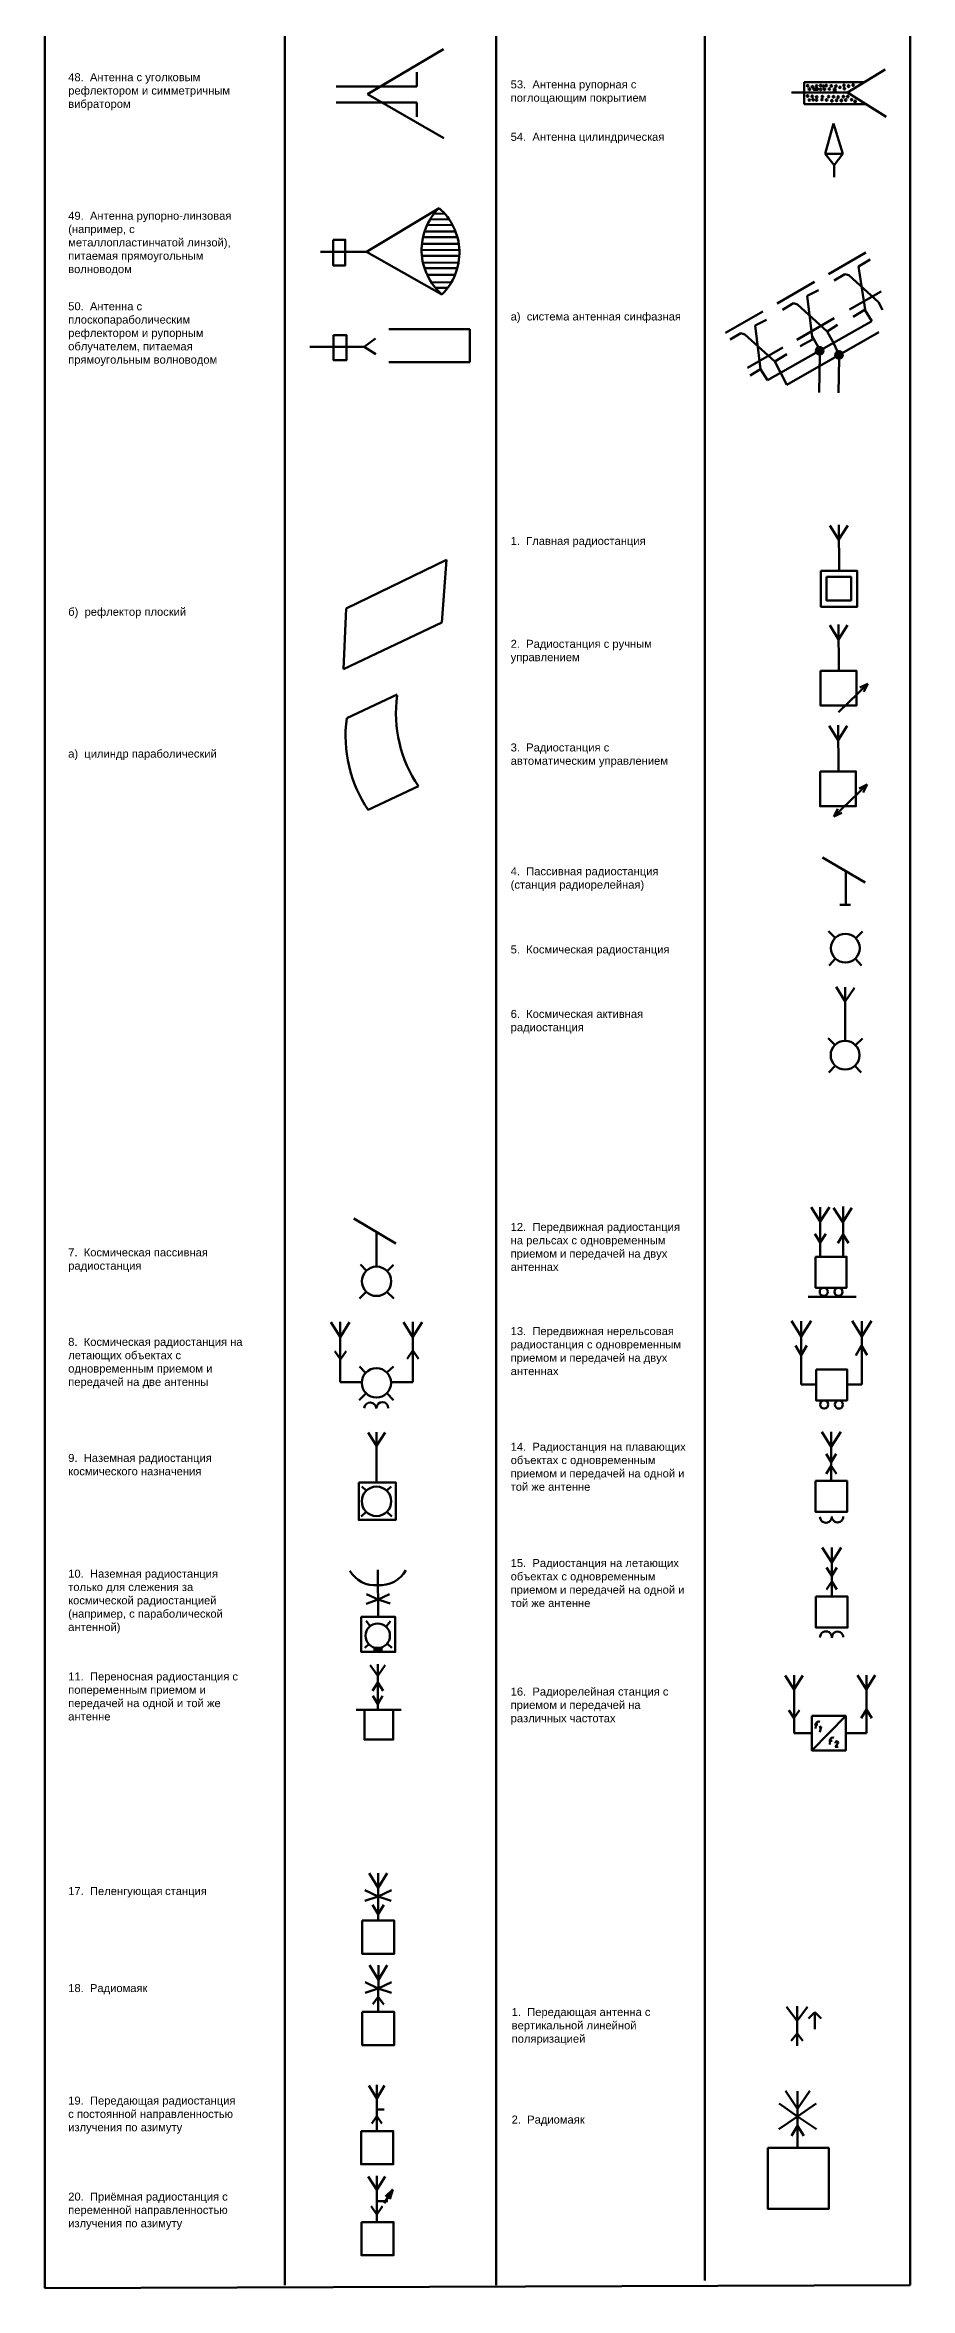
# Model space of a CAD drawing. Header units: millimetres. Extents: x -439143 to -438122, y 63765 to 65947.
# Drawn here: x -438760 to -438544, y 63765 to 64326 of the extents above; entities that cross this region are included whole.
import ezdxf

# ---------------------------------------------------------------- set-up
doc = ezdxf.new("R2010")
doc.units = ezdxf.units.MM
doc.layers.add('основные линии', color=10, linetype='Continuous', lineweight=80)
doc.layers.add('основные линии @ 1', color=10, linetype='Continuous', lineweight=80)
doc.styles.add('Аннотативный', font='arial.ttf')

msp = doc.modelspace()

# ---------------------------------------------------------------- hatches: boundary and pattern name
at = {"layer": 'основные линии', "true_color": 0xffffff}
for points in [[(-438569.06, 64315.79, 1), (-438569.48, 64315.79, 1)], [(-438567.87, 64315.56, 1), (-438568.29, 64315.56, 1)], [(-438566.84, 64315.72, 1), (-438567.26, 64315.72, 1)], [(-438565.82, 64315.85, 1), (-438566.25, 64315.85, 1)], [(-438565.11, 64315.66, 1), (-438565.54, 64315.66, 1)], [(-438564.44, 64315.85, 1), (-438564.86, 64315.85, 1)], [(-438563.15, 64315.76, 1), (-438563.57, 64315.76, 1)], [(-438562, 64315.71, 1), (-438562.42, 64315.71, 1)], [(-438559.98, 64315.9, 1), (-438560.4, 64315.9, 1)], [(-438558.84, 64315.69, 1), (-438559.27, 64315.69, 1)], [(-438557.68, 64315.96, 1), (-438558.1, 64315.96, 1)], [(-438569.09, 64313.26, 1), (-438569.51, 64313.26, 1)], [(-438568.64, 64312.23, 1), (-438569.06, 64312.23, 1)], [(-438568.63, 64314.94, 1), (-438569.05, 64314.94, 1)], [(-438567.93, 64313.12, 1), (-438568.35, 64313.12, 1)], [(-438567.7, 64312.3, 1), (-438568.12, 64312.3, 1)], [(-438566.88, 64312.2, 1), (-438567.3, 64312.2, 1)], [(-438566.8, 64312.97, 1), (-438567.22, 64312.97, 1)], [(-438565.83, 64314.89, 1), (-438566.25, 64314.89, 1)], [(-438565.47, 64312.32, 1), (-438565.89, 64312.32, 1)], [(-438565.37, 64313.07, 1), (-438565.79, 64313.07, 1)], [(-438564.87, 64314.92, 1), (-438565.29, 64314.92, 1)], [(-438564.36, 64312.26, 1), (-438564.78, 64312.26, 1)], [(-438563.82, 64313.07, 1), (-438564.24, 64313.07, 1)], [(-438563.67, 64315, 1), (-438564.09, 64315, 1)], [(-438563.02, 64312.03, 1), (-438563.44, 64312.03, 1)], [(-438562.61, 64313.04, 1), (-438563.03, 64313.04, 1)], [(-438561.84, 64312.15, 1), (-438562.26, 64312.15, 1)], [(-438561.44, 64312.97, 1), (-438561.86, 64312.97, 1)], [(-438560.97, 64315.4, 1), (-438561.39, 64315.4, 1)], [(-438560.63, 64312.11, 1), (-438561.05, 64312.11, 1)], [(-438560.13, 64313.07, 1), (-438560.55, 64313.07, 1)], [(-438559.87, 64315.08, 1), (-438560.29, 64315.08, 1)], [(-438559.53, 64312.22, 1), (-438559.95, 64312.22, 1)], [(-438559.04, 64313.09, 1), (-438559.46, 64313.09, 1)], [(-438558.06, 64312.3, 1), (-438558.48, 64312.3, 1)], [(-438557.21, 64311.86, 1), (-438557.63, 64311.86, 1)], [(-438675.85, 63924.36), (-438675.85, 63925.41), (-438676.1, 63925.41, -0.112547), (-438677.46, 63925.41), (-438677.55, 63925.41), (-438677.55, 63924.36)]]:
    msp.add_hatch(color=7, dxfattribs=at).paths.add_polyline_path(points)
h = msp.add_hatch(color=7, dxfattribs=at)
h.paths.add_polyline_path([(-438566.67, 64314.79), (-438566.67, 64315.13), (-438567.81, 64315.13), (-438567.81, 64314.79)])
h.paths.add_polyline_path([(-438562.77, 64314.1), (-438562.34, 64314.1), (-438562.34, 64315.09), (-438562.77, 64315.09)])
h = msp.add_hatch(color=7, dxfattribs=at)
h.paths.add_polyline_path([(-438565.33, 64249.55, 0.129161), (-438565.45, 64250.02), (-438567.1, 64249.09, 0.771226)])
h.paths.add_polyline_path([(-438566.61, 64250.44, 0.312592), (-438567.22, 64249.55, 0.129161), (-438567.1, 64249.09), (-438566.15, 64249.62)])
h.paths.add_polyline_path([(-438566.15, 64249.62), (-438565.45, 64250.02, 0.369545), (-438566.61, 64250.44)])
h.paths.add_polyline_path([(-438562.39, 64248.53, 0.130911), (-438562.26, 64248.06), (-438560.62, 64249, 0.768486)])
h.paths.add_polyline_path([(-438562.26, 64248.06, 0.768486), (-438560.49, 64248.53, 0.130911), (-438560.62, 64249)])

# ---------------------------------------------------------------- linework, layer by layer
at = {"layer": 'основные линии', "color": 7, "true_color": 0xffffff}
for p, q in [((-438760, 63765.33), (-438760, 65733.85)), ((-438700, 63766.05), (-438700, 65733.85)), ((-438647.15, 63766.05), (-438647.15, 65733.85)), ((-438594.96, 63767.21), (-438594.96, 65733.85)), ((-438543.66, 63766.05), (-438543.66, 65733.85)), ((-438660.37, 64324.9), (-438679.34, 64313.68)), ((-438667.03, 64315.63), (-438667.03, 64319.19)), ((-438555.12, 64316.66), (-438570.14, 64316.66)), ((-438570.14, 64316.66), (-438570.14, 64311.21)), ((-438549.94, 64319.83), (-438559.28, 64314.1)), ((-438687.17, 64315.63), (-438667.03, 64315.63)), ((-438687.17, 64311.57), (-438667.03, 64311.57)), ((-438660.24, 64302.66), (-438679.34, 64313.68)), ((-438667.03, 64311.57), (-438667.03, 64308)), ((-438573.35, 64314.1), (-438559.28, 64314.1)), ((-438554.73, 64311.23), (-438570.14, 64311.21)), ((-438559.28, 64314.1), (-438549.63, 64308.02)), ((-438562.8, 64306.37), (-438564.89, 64298.77)), ((-438562.8, 64306.37), (-438560.52, 64298.82)), ((-438564.89, 64298.77), (-438560.52, 64298.82)), ((-438564.89, 64298.77), (-438562.68, 64295.98)), ((-438560.52, 64298.82), (-438562.68, 64295.98)), ((-438562.68, 64295.98), (-438562.68, 64292.95)), ((-438679.6, 64274.27), (-438661.45, 64285.23)), ((-438663.68, 64282.39), (-438658.92, 64282.41)), ((-438662.7, 64283.81), (-438660.03, 64283.83)), ((-438665.46, 64277.94), (-438656.86, 64277.96)), ((-438665.07, 64279.38), (-438657.33, 64279.38)), ((-438664.42, 64281.01), (-438658.06, 64280.99)), ((-438691.1, 64274.27), (-438679.6, 64274.27)), ((-438679.6, 64274.27), (-438660.71, 64263.63)), ((-438665.79, 64274.71), (-438656.36, 64274.75)), ((-438665.73, 64276.3), (-438656.51, 64276.29)), ((-438665.73, 64273.25), (-438656.51, 64273.26)), ((-438665.46, 64271.6), (-438656.56, 64271.56)), ((-438564.06, 64268.72), (-438554.74, 64274.09)), ((-438553.66, 64272.41), (-438556.53, 64270.63)), ((-438665.07, 64270.17), (-438656.87, 64270.2)), ((-438664.42, 64268.54), (-438657.42, 64268.55)), ((-438663.23, 64266.67), (-438658.47, 64266.65)), ((-438662.13, 64265.27), (-438659.46, 64265.26)), ((-438576.93, 64261.41), (-438567.6, 64266.77)), ((-438562.69, 64267.14), (-438559.97, 64268.73)), ((-438559.97, 64268.73), (-438558.99, 64268.43)), ((-438558.99, 64268.43), (-438551.53, 64261.68)), ((-438556.53, 64270.63), (-438554.91, 64259.86)), ((-438575.55, 64259.82), (-438572.84, 64261.42)), ((-438572.84, 64261.42), (-438571.86, 64261.11)), ((-438571.86, 64261.11), (-438564.39, 64254.37)), ((-438566.58, 64264.73), (-438569.39, 64263.32)), ((-438569.39, 64263.32), (-438568.06, 64252.4)), ((-438558.81, 64259.86), (-438550.93, 64264.39)), ((-438554.91, 64259.86), (-438557.88, 64258.07)), ((-438553.2, 64256.93), (-438554.96, 64259.83)), ((-438551.53, 64261.68), (-438550.53, 64259.8)), ((-438673.96, 64254.97), (-438653.72, 64254.97)), ((-438653.72, 64246.69), (-438653.72, 64254.97)), ((-438589.83, 64254.03), (-438580.5, 64259.4)), ((-438579.57, 64257.3), (-438582.38, 64255.89)), ((-438582.38, 64255.89), (-438581.05, 64244.97)), ((-438579.35, 64242.17), (-438553.2, 64256.93)), ((-438574.45, 64241.08), (-438551.52, 64254.22)), ((-438572.02, 64252.3), (-438562.66, 64257.73)), ((-438564.39, 64254.37), (-438561.79, 64256.05)), ((-438564.39, 64254.37), (-438562.79, 64251.52)), ((-438693.74, 64250.51), (-438680.2, 64250.51)), ((-438680.2, 64250.51), (-438677.34, 64252.62)), ((-438680.2, 64250.51), (-438677.26, 64248.7)), ((-438588.69, 64252.34), (-438585.98, 64253.94)), ((-438585.98, 64253.94), (-438585, 64253.63)), ((-438585, 64253.63), (-438577.53, 64246.89)), ((-438584.31, 64245.32), (-438575.51, 64250.39)), ((-438577.53, 64246.89), (-438574.45, 64248.7)), ((-438568.06, 64252.4), (-438571.17, 64250.7)), ((-438568.16, 64253.2), (-438566.14, 64249.6)), ((-438566.28, 64248.6), (-438566.39, 64239.13)), ((-438562.79, 64251.52), (-438561.83, 64249.4)), ((-438673.96, 64246.69), (-438653.72, 64246.69)), ((-438581.05, 64244.97), (-438583.66, 64243.39)), ((-438581.05, 64244.97), (-438579.35, 64242.17)), ((-438577.53, 64246.89), (-438574.45, 64241.08)), ((-438561.44, 64247.59), (-438561.53, 64239.08)), ((-438563.73, 64205.89), (-438561.47, 64202.3)), ((-438559.27, 64205.89), (-438561.53, 64202.3)), ((-438561.5, 64206.01), (-438561.41, 64194.53)), ((-438684.67, 64185.14), (-438659.57, 64197.27)), ((-438660.72, 64181.64), (-438659.57, 64197.27)), ((-438685.33, 64169.94), (-438684.67, 64185.14)), ((-438685.33, 64169.94), (-438660.72, 64181.64)), ((-438561.55, 64181.11), (-438561.47, 64169.63)), ((-438563.78, 64180.99), (-438561.53, 64177.4)), ((-438559.33, 64180.99), (-438561.58, 64177.4)), ((-438561.54, 64159.27), (-438554.26, 64166.28)), ((-438556.26, 64165.36), (-438554.26, 64166.28)), ((-438555.26, 64164.31), (-438554.26, 64166.28)), ((-438684.52, 64157.69), (-438671.93, 64163.62)), ((-438563.89, 64155.83), (-438561.64, 64152.23)), ((-438559.44, 64155.83), (-438561.69, 64152.23)), ((-438561.67, 64155.94), (-438561.58, 64144.47)), ((-438679.15, 64134.8), (-438666.56, 64140.72)), ((-438562.76, 64133.13), (-438554.37, 64141.11)), ((-438556.38, 64140.19), (-438554.37, 64141.11)), ((-438555.37, 64139.15), (-438554.37, 64141.11)), ((-438561.74, 64135.09), (-438562.76, 64133.13)), ((-438560.74, 64134.03), (-438562.76, 64133.13)), ((-438565.54, 64122.92), (-438554.92, 64116.63)), ((-438559.77, 64119.5), (-438559.77, 64111.08)), ((-438561.22, 64111.08), (-438558.57, 64111.08)), ((-438564.08, 64104.52), (-438562.38, 64102.8)), ((-438555.54, 64104.45), (-438557.24, 64102.74)), ((-438563.9, 64095.95), (-438562.32, 64097.63)), ((-438555.79, 64095.95), (-438557.38, 64097.63)), ((-438562.13, 64090.55), (-438559.89, 64086.93)), ((-438559.88, 64090.52), (-438559.91, 64077.09)), ((-438557.53, 64090.33), (-438559.89, 64086.93)), ((-438564.16, 64077.77), (-438562.45, 64076.05)), ((-438555.61, 64077.7), (-438557.31, 64075.98)), ((-438563.98, 64069.19), (-438562.39, 64070.87)), ((-438555.87, 64069.19), (-438557.45, 64070.87)), ((-438568.41, 64035.51), (-438566.13, 64031.96)), ((-438563.84, 64035.51), (-438566.13, 64031.96)), ((-438566.13, 64035.49), (-438566.13, 64023.12)), ((-438562.79, 64035.35), (-438560.51, 64031.79)), ((-438558.22, 64035.35), (-438560.51, 64031.79)), ((-438560.43, 64035.66), (-438560.43, 64023.28)), ((-438682.75, 64032.69), (-438672.21, 64026.44)), ((-438677.07, 64029.34), (-438677.07, 64020.64)), ((-438567.47, 64028.81), (-438566.13, 64026.65)), ((-438564.78, 64028.81), (-438566.13, 64026.65)), ((-438561.78, 64026.53), (-438560.43, 64028.69)), ((-438559.09, 64026.53), (-438560.43, 64028.69)), ((-438681.11, 64021.19), (-438679.6, 64019.63)), ((-438672.81, 64021.09), (-438674.43, 64019.52)), ((-438681.37, 64012.68), (-438679.66, 64014.39)), ((-438672.77, 64012.68), (-438674.48, 64014.39)), ((-438569.13, 64013.1), (-438557.16, 64013.1)), ((-438688.46, 64006.75), (-438686.14, 64003.11)), ((-438686.14, 64006.84), (-438686.15, 63991.77)), ((-438683.81, 64006.78), (-438686.08, 64003.11)), ((-438670.33, 64006.78), (-438668.06, 64003.11)), ((-438668, 64006.84), (-438667.99, 63991.77)), ((-438665.68, 64006.75), (-438668, 64003.11)), ((-438573.33, 64007.09), (-438570.88, 64003.17)), ((-438568.43, 64007.09), (-438570.88, 64003.17)), ((-438570.88, 64007.01), (-438570.88, 63991.16)), ((-438558.19, 64007.09), (-438555.74, 64003.17)), ((-438553.29, 64007.09), (-438555.74, 64003.17)), ((-438555.74, 64007.01), (-438555.74, 63991.16)), ((-438687.47, 63999.51), (-438686.14, 63997.63)), ((-438684.7, 63999.53), (-438686, 63997.63)), ((-438669.44, 63997.61), (-438668, 63999.71)), ((-438666.55, 63997.61), (-438668, 63999.71)), ((-438572.29, 64000.91), (-438570.88, 63998.49)), ((-438569.47, 64000.91), (-438570.88, 63998.49)), ((-438557.22, 63998.45), (-438555.86, 64000.9)), ((-438554.4, 63998.5), (-438555.86, 64000.9)), ((-438686.15, 63991.77), (-438680.73, 63991.81)), ((-438681.31, 63995.69), (-438679.79, 63994.13)), ((-438672.85, 63995.72), (-438674.47, 63994.15)), ((-438667.99, 63991.77), (-438673.41, 63991.81)), ((-438570.88, 63991.16), (-438567.18, 63991.16)), ((-438555.74, 63991.16), (-438559.44, 63991.16)), ((-438681.41, 63987.31), (-438679.7, 63989.02)), ((-438672.81, 63987.31), (-438674.51, 63989.02)), ((-438677.04, 63979.27), (-438677.04, 63966.72)), ((-438565.76, 63979.38), (-438563.37, 63975.62)), ((-438563.37, 63979.38), (-438563.37, 63967.08)), ((-438560.97, 63979.38), (-438563.37, 63975.62)), ((-438679.16, 63979.15), (-438677.04, 63975.83)), ((-438674.92, 63979.15), (-438677.04, 63975.83)), ((-438564.64, 63973.87), (-438563.38, 63971.78)), ((-438562.12, 63973.87), (-438563.38, 63971.78)), ((-438564.63, 63968.88), (-438563.37, 63970.83)), ((-438562.1, 63968.88), (-438563.37, 63970.83)), ((-438680.73, 63965.71), (-438679.62, 63964.65)), ((-438673.43, 63965.71), (-438674.54, 63964.65)), ((-438680.92, 63958.16), (-438679.67, 63959.36)), ((-438673.25, 63958.16), (-438674.5, 63959.36)), ((-438565.67, 63950.48), (-438563.28, 63946.72)), ((-438563.28, 63950.48), (-438563.28, 63938.18)), ((-438560.88, 63950.48), (-438563.28, 63946.72)), ((-438676.75, 63944.85), (-438676.64, 63933.11)), ((-438564.54, 63945.48), (-438563.28, 63943.38)), ((-438564.54, 63939.98), (-438563.28, 63941.92)), ((-438562.01, 63945.48), (-438563.28, 63943.38)), ((-438562.01, 63939.98), (-438563.28, 63941.92)), ((-438679.64, 63936.4), (-438676.68, 63937.41)), ((-438679.57, 63938.75), (-438676.68, 63937.41)), ((-438673.81, 63938.8), (-438676.68, 63937.41)), ((-438673.7, 63936.46), (-438676.68, 63937.41)), ((-438679.65, 63932.08), (-438678.67, 63930.82)), ((-438673.62, 63932.07), (-438674.61, 63930.82)), ((-438680.02, 63925.4), (-438679.03, 63926.32)), ((-438673.27, 63925.4), (-438674.25, 63926.31)), ((-438678.63, 63921.04), (-438676.76, 63918.35)), ((-438676.76, 63921.28), (-438676.76, 63909.87)), ((-438674.89, 63921.04), (-438676.76, 63918.35)), ((-438574.87, 63918.49), (-438572.72, 63915.01)), ((-438572.67, 63918.53), (-438572.67, 63904.01)), ((-438570.46, 63918.49), (-438572.62, 63915.01)), ((-438556.79, 63918.52), (-438554.63, 63915.04)), ((-438554.58, 63918.56), (-438554.58, 63904.04)), ((-438552.38, 63918.52), (-438554.53, 63915.04)), ((-438678.11, 63914.59), (-438676.76, 63916.73)), ((-438677.96, 63913.35), (-438676.76, 63911.31)), ((-438675.42, 63914.59), (-438676.76, 63916.73)), ((-438675.57, 63913.35), (-438676.76, 63911.31)), ((-438682.19, 63909.86), (-438680.19, 63909.86)), ((-438672.89, 63909.86), (-438670.89, 63909.86)), ((-438574.02, 63909.82), (-438572.71, 63907.87)), ((-438571.32, 63909.82), (-438572.62, 63907.87)), ((-438568.22, 63899.75), (-438559.75, 63908.36)), ((-438567.29, 63905.22), (-438567.17, 63906.36)), ((-438555.93, 63907.81), (-438554.58, 63909.99)), ((-438553.25, 63907.8), (-438554.58, 63909.99)), ((-438572.67, 63904.01), (-438568.22, 63904.01)), ((-438567.54, 63906.18), (-438566.7, 63906.18)), ((-438566.43, 63905.42), (-438565.92, 63905.74)), ((-438565.92, 63905.74), (-438566.25, 63904.31)), ((-438564.01, 63902.15), (-438563.17, 63902.15)), ((-438563.77, 63901.19), (-438563.65, 63902.33)), ((-438561.72, 63901.46), (-438562.42, 63900.6)), ((-438554.58, 63904.04), (-438559.75, 63904.06)), ((-438561.69, 63900.6), (-438562.42, 63900.6)), ((-438678.89, 63869.09), (-438676.68, 63865.42)), ((-438676.66, 63869.06), (-438676.7, 63857.2)), ((-438674.43, 63869.08), (-438676.68, 63865.42)), ((-438680, 63864.84), (-438676.68, 63863.21)), ((-438679.96, 63862.17), (-438676.68, 63863.21)), ((-438673.36, 63864.82), (-438676.68, 63863.21)), ((-438673.42, 63862.14), (-438676.68, 63863.21)), ((-438678.11, 63861.14), (-438676.7, 63858.83)), ((-438675.27, 63861.13), (-438676.7, 63858.83)), ((-438678.84, 63846.09), (-438676.62, 63842.42)), ((-438676.61, 63846.05), (-438676.65, 63834.37)), ((-438674.38, 63846.07), (-438676.62, 63842.42)), ((-438679.94, 63841.84), (-438676.63, 63840.21)), ((-438679.9, 63839.16), (-438676.63, 63840.21)), ((-438673.3, 63841.82), (-438676.63, 63840.21)), ((-438673.36, 63839.14), (-438676.63, 63840.21)), ((-438678, 63836.27), (-438676.63, 63838.12)), ((-438675.28, 63836.26), (-438676.63, 63838.12)), ((-438571.94, 63832.11), (-438574.54, 63835.67)), ((-438571.94, 63835.85), (-438571.94, 63825.88)), ((-438571.94, 63832.11), (-438569.35, 63835.67)), ((-438567.48, 63834.33), (-438569.07, 63832.73)), ((-438567.48, 63834.33), (-438567.48, 63830.1)), ((-438567.48, 63830.1), (-438567.48, 63834.33)), ((-438567.48, 63834.33), (-438565.88, 63832.73)), ((-438571.94, 63829), (-438573.37, 63827.11)), ((-438571.94, 63829), (-438570.52, 63827.11)), ((-438678.98, 63816.02), (-438677.01, 63812.73)), ((-438677.01, 63816.11), (-438677.01, 63804.55)), ((-438675.04, 63816.02), (-438677.01, 63812.73)), ((-438576.4, 63811.44), (-438571.79, 63808.27)), ((-438574.84, 63814.62), (-438571.79, 63810.18)), ((-438568.75, 63814.62), (-438571.79, 63810.18)), ((-438571.79, 63814.54), (-438571.79, 63800.34)), ((-438567.18, 63811.44), (-438571.79, 63808.27)), ((-438678.27, 63806.46), (-438677.01, 63808.31)), ((-438677.01, 63810.01), (-438675.17, 63810.01)), ((-438675.75, 63806.46), (-438677.01, 63808.31)), ((-438576.48, 63805.04), (-438571.79, 63808.27)), ((-438573.36, 63803.37), (-438571.79, 63805.9)), ((-438567.1, 63805.04), (-438571.79, 63808.27)), ((-438570.23, 63803.37), (-438571.79, 63805.9)), ((-438679.13, 63793.23), (-438677.01, 63789.94)), ((-438677.01, 63793.38), (-438677.01, 63781.82)), ((-438674.89, 63793.23), (-438677.01, 63789.94)), ((-438673.01, 63790), (-438675.13, 63786.54)), ((-438673.01, 63790), (-438674.86, 63788.23)), ((-438673.01, 63790), (-438673.74, 63787.55)), ((-438678.42, 63785.79), (-438677.01, 63783.7)), ((-438677.01, 63787.08), (-438674.21, 63787.08)), ((-438675.6, 63785.79), (-438677.01, 63783.7)), ((-438760, 63765.33), (-438543.66, 63766.05))]:
    msp.add_line(p, q, dxfattribs=at)
for points in [[(-438567.81, 64315.13), (-438566.67, 64315.13), (-438566.67, 64314.79), (-438567.81, 64314.79)], [(-438562.77, 64315.09), (-438562.34, 64315.09), (-438562.34, 64314.1), (-438562.77, 64314.1)], [(-438687.9, 64277.32), (-438684.88, 64277.32), (-438684.88, 64270.91), (-438687.9, 64270.91)], [(-438687.82, 64253.48), (-438684.62, 64253.48), (-438684.62, 64247.2), (-438687.82, 64247.2)], [(-438565.96, 64194.53), (-438556.87, 64194.53), (-438556.87, 64185.57), (-438565.96, 64185.57)], [(-438564.58, 64193.03), (-438558.41, 64193.03), (-438558.41, 64187.16), (-438564.58, 64187.16)], [(-438566.06, 64169.6), (-438557.11, 64169.6), (-438557.11, 64160.88), (-438566.06, 64160.88)], [(-438566.17, 64144.44), (-438557.22, 64144.44), (-438557.22, 64135.71), (-438566.17, 64135.71)], [(-438567.29, 64023.12), (-438559.55, 64023.12), (-438559.55, 64015.38), (-438567.29, 64015.38)], [(-438567.18, 63994.94), (-438559.44, 63994.94), (-438559.44, 63987.21), (-438567.18, 63987.21)], [(-438681.53, 63966.72), (-438672.26, 63966.72), (-438672.26, 63957.35), (-438681.53, 63957.35)], [(-438567.32, 63967.08), (-438559.41, 63967.08), (-438559.41, 63959.34), (-438567.32, 63959.34)], [(-438567.23, 63938.18), (-438559.32, 63938.18), (-438559.32, 63930.44), (-438567.23, 63930.44)], [(-438680.88, 63933.11), (-438672.39, 63933.11), (-438672.39, 63924.36), (-438680.88, 63924.36)], [(-438680.09, 63909.87), (-438672.89, 63909.87), (-438672.89, 63902.42), (-438680.09, 63902.42)], [(-438568.22, 63908.36), (-438559.75, 63908.36), (-438559.75, 63899.75), (-438568.22, 63899.75)], [(-438680.67, 63857.2), (-438672.63, 63857.2), (-438672.63, 63848.92), (-438680.67, 63848.92)], [(-438680.67, 63834.37), (-438672.63, 63834.37), (-438672.63, 63826.08), (-438680.67, 63826.08)], [(-438680.94, 63804.57), (-438672.9, 63804.57), (-438672.9, 63796.28), (-438680.94, 63796.28)], [(-438579.23, 63800.37), (-438564, 63800.37), (-438564, 63785.15), (-438579.23, 63785.15)], [(-438680.84, 63781.85), (-438672.8, 63781.85), (-438672.8, 63773.56), (-438680.84, 63773.56)]]:
    msp.add_lwpolyline(points, close=True, dxfattribs=at)
msp.add_lwpolyline([(-438676.1, 63925.41), (-438675.85, 63925.41), (-438675.85, 63924.36), (-438677.55, 63924.36), (-438677.55, 63925.41), (-438677.46, 63925.41)], dxfattribs=at)
for centre, radius in [((-438569.27, 64315.79), 0.21), ((-438568.08, 64315.56), 0.21), ((-438567.05, 64315.72), 0.21), ((-438566.03, 64315.85), 0.21), ((-438565.33, 64315.66), 0.21), ((-438564.65, 64315.85), 0.21), ((-438563.36, 64315.76), 0.21), ((-438562.21, 64315.71), 0.21), ((-438560.19, 64315.9), 0.21), ((-438559.05, 64315.69), 0.21), ((-438557.89, 64315.96), 0.21), ((-438569.3, 64313.26), 0.21), ((-438568.85, 64312.23), 0.21), ((-438568.84, 64314.94), 0.21), ((-438568.14, 64313.12), 0.21), ((-438567.91, 64312.3), 0.21), ((-438567.09, 64312.2), 0.21), ((-438567.01, 64312.97), 0.21), ((-438566.04, 64314.89), 0.21), ((-438565.68, 64312.32), 0.21), ((-438565.58, 64313.07), 0.21), ((-438565.08, 64314.92), 0.21), ((-438564.57, 64312.26), 0.21), ((-438564.03, 64313.07), 0.21), ((-438563.88, 64315), 0.21), ((-438563.23, 64312.03), 0.21), ((-438562.82, 64313.04), 0.21), ((-438562.05, 64312.15), 0.21), ((-438561.65, 64312.97), 0.21), ((-438561.18, 64315.4), 0.21), ((-438560.84, 64312.11), 0.21), ((-438560.34, 64313.07), 0.21), ((-438560.08, 64315.08), 0.21), ((-438559.74, 64312.22), 0.21), ((-438559.25, 64313.09), 0.21), ((-438558.27, 64312.3), 0.21), ((-438557.42, 64311.86), 0.21), ((-438566.28, 64249.55), 0.946), ((-438561.44, 64248.53), 0.946), ((-438559.85, 64100.24), 3.6), ((-438559.92, 64073.49), 3.6), ((-438677.07, 64016.98), 3.67), ((-438565.26, 64014.36), 1.02), ((-438561.58, 64014.34), 1.02), ((-438677.11, 63991.6), 3.67), ((-438565.15, 63986.19), 1.02), ((-438561.47, 63986.17), 1.02), ((-438677.08, 63961.99), 3.67), ((-438676.78, 63928.4), 3.07)]:
    msp.add_circle(centre, radius, dxfattribs=at)
for centre, radius, start, end in [((-438651.1, 64274.77), 14.71, 134.7047, 229.2244), ((-438671.06, 64274.09), 14.71, 314.7047, 49.2244), ((-438640.18, 64158.9), 32.04, 171.9946, 214.575), ((-438651.86, 64153.28), 32.96, 172.2979, 214.0989), ((-438678.65, 63985.2), 1.49, 359.6347, 175.7125), ((-438675.62, 63985.31), 1.49, 359.6347, 175.7125), ((-438564.73, 63958.13), 1.5, 179.27, 3.7768), ((-438561.81, 63958.14), 1.42, 176.4594, 0.6893), ((-438677.29, 63948.58), 7.6, 211.4546, 274.3587), ((-438676.29, 63948.59), 7.6, 266.7879, 329.692), ((-438564.71, 63927.97), 1.5, 357.3427, 181.8494), ((-438561.8, 63928.01), 1.42, 0.4302, 184.6601), ((-438566.53, 63906.32), 0.639, 60.7277, 175.8499), ((-438563.01, 63902.29), 0.639, 60.7277, 175.8499), ((-438561.98, 63901.68), 0.342, 319.3498, 205.2638)]:
    msp.add_arc(centre, radius, start, end, dxfattribs=at)

# ---------------------------------------------------------------- texts
at = {"layer": 'основные линии @ 1', "color": 7, "true_color": 0xffffff, "char_height": 2, "attachment_point": 1, "style": 'Аннотативный'}
for s, width, gutter_width, heights, insert in [('48.  Антенна с уголковым рефлектором и симметричным вибратором', 43.9547, 0.152, [16.55], (-438754.16, 64318.93)), ('53.  Антенна рупорная с поглощающим покрытием', 43.7696, 0.152, [12.29], (-438643.54, 64317.14)), ('54.  Антенна цилиндрическая', 43.7696, 0.152, [12.29], (-438643.54, 64304.03)), ('49.  Антенна рупорно-линзовая (например, с металлопластинчатой линзой), питаемая прямоугольным волноводом', 43.9547, 0.152, [16.55], (-438754.16, 64284.3)), ('50.  Антенна с плоскопараболическим рефлектором и рупорным облучателем, питаемая прямоугольным волноводом ', 43.9547, 0.152, [16.55], (-438754.16, 64261.68)), ('а)  система антенная синфазная', 43.7696, 0.152, [12.29], (-438643.54, 64259.13)), ('1.  Главная радиостанция', 43.7696, 0.152, [12.29], (-438643.54, 64203.02)), ('б)  рефлектор плоский ', 43.9547, 0.152, [16.55], (-438754.16, 64185.32)), ('2.  Радиостанция с ручным управлением', 43.7696, 0.152, [12.29], (-438643.54, 64177.31)), ('а)  цилиндр параболический ', 43.9547, 0.152, [16.55], (-438754.16, 64149.86)), ('3.  Радиостанция с автоматическим управлением', 43.7696, 0.152, [12.29], (-438643.54, 64151.41)), ('4.  Пассивная радиостанция (станция радиорелейная)', 43.7696, 0.152, [12.29], (-438643.54, 64120.46)), ('5.  Космическая радиостанция', 43.7696, 0.152, [12.29], (-438643.54, 64100.93)), ('6.  Космическая активная радиостанция', 43.7696, 0.152, [12.29], (-438643.54, 64084.81)), ('12.  Передвижная радиостанция на рельсах с одновременным приемом и передачей на двух антеннах', 43.7696, 0.152, [12.29], (-438643.54, 64031.57)), ('7.  Космическая пассивная радиостанция ', 43.9547, 0.152, [16.55], (-438754.16, 64025.21)), ('8.  Космическая радиостанция на летающих объектах с одновременным приемом и передачей на две антенны', 43.9547, 0.152, [16.55], (-438754.16, 64002.84)), ('13.  Передвижная нерельсовая радиостанция с одновременным приемом и передачей на двух антеннах', 43.7696, 0.152, [12.29], (-438643.54, 64005.54)), ('9.  Наземная радиостанция космического назначения', 43.9547, 0.152, [16.55], (-438754.16, 63973.83)), ('14.  Радиостанция на плавающих объектах с одновременным приемом и передачей на одной и той же антенне', 43.7696, 0.152, [12.29], (-438643.54, 63976.63)), ('15.  Радиостанция на летающих объектах с одновременным приемом и передачей на одной и той же антенне', 43.7696, 0.152, [12.29], (-438643.54, 63947.57)), ('10.  Наземная радиостанция только для слежения за космической радиостанцией (например, с параболической антенной)', 43.9547, 0.152, [16.55], (-438754.16, 63944.91)), ('11.  Переносная радиостанция с попеременным приемом и передачей на одной и той же антенне', 43.7696, 0.152, [12.29], (-438754.16, 63919.22)), ('16.  Радиорелейная станция с приемом и передачей на различных частотах', 43.7696, 0.152, [12.29], (-438643.54, 63915.44)), ('18.  Радиомаяк', 21.1385, 0, [4.44], (-438754.16, 63841.33)), ('1.  Передающая антенна с вертикальной линейной поляризацией', 42.7584, 25, [19.68], (-438643.29, 63835.35)), ('19.  Передающая радиостанция с постоянной направленностью излучения по азимуту', 43.2438, 0.152, [9.66], (-438754.16, 63813.21)), ('2.  Радиомаяк', 19.0354, 25, [4.44], (-438643.29, 63808.47)), ('20.  Приёмная радиостанция с переменной направленностью излучения по азимуту', 44.0361, 0.152, [9.54], (-438754.16, 63789.21))]:
    msp.add_mtext_dynamic_manual_height_columns(s, width=width, gutter_width=gutter_width, heights=heights, dxfattribs=dict(at, insert=insert))
at = {"layer": 'основные линии @ 1', "color": 7, "true_color": 0xffffff}
note = msp.add_mtext_dynamic_manual_height_columns('17.  Пеленгующая ', width=24.0698, gutter_width=0.152, heights=[3, 0], dxfattribs=dict(at, insert=(-438754.16, 63865.58), char_height=2, attachment_point=1, style='Аннотативный'))
for column, words in zip(note.columns.linked_columns, ['станция']):
    column.text = words

doc.saveas('drawing.dxf')
